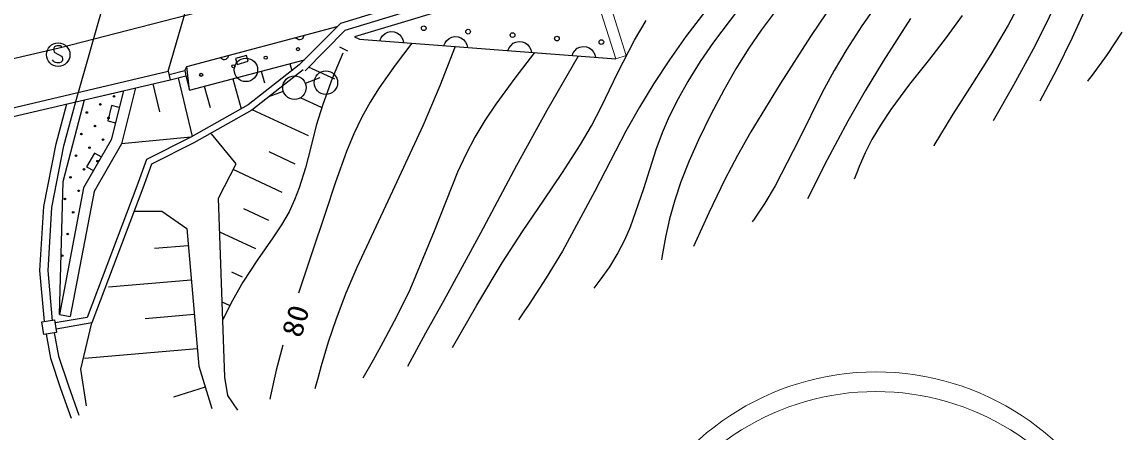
# Model space of a CAD drawing. Units: millimetres, scale not verified. Extents: x 40000 to 680000, y 20000 to 380000.
# Drawn here: x 442542 to 512281, y 243691 to 269728 of the extents above; entities that cross this region are included whole.
import ezdxf
from ezdxf.enums import TextEntityAlignment as Align

# ---------------------------------------------------------------- set-up
doc = ezdxf.new("R2010")
doc.units = ezdxf.units.MM
doc.header["$LTSCALE"] = 1000
doc.linetypes.add('CHAIN', pattern=[18.5, 12, -1.5, 3.5, -1.5])
for name, color, linetype, lineweight in [('M-BGD', 7, 'Continuous', 25), ('M-BMK', 2, 'CHAIN', 13), ('M-STR', 1, 'Continuous', 13), ('M-STR-HTXT', 7, 'Continuous', 13)]:
    doc.layers.add(name, color=color, linetype=linetype, lineweight=lineweight)
doc.styles.add('ＭＳ ゴシック', font='')
doc.styles.get('ＭＳ ゴシック').set_extended_font_data('MS Gothic')

# ---------------------------------------------------------------- blocks, each defined once
blk = doc.blocks.new('BUHIN54')
at = {"color": 7, "linetype": 'Continuous', "lineweight": 25}
blk.add_circle((0, 0), 746, dxfattribs=at)
blk = doc.blocks.new('BUHIN56')
at = {"color": 7, "linetype": 'Continuous', "lineweight": 25}
blk.add_lwpolyline([(530, -85), (561, -33), (570, 29), (562, 109), (529, 220), (476, 306), (399, 369), (306, 392), (222, 371), (169, 352), (106, 301), (81, 239), (-29, -220), (-80, -282), (-162, -338), (-250, -356), (-326, -351), (-406, -320), (-471, -218), (-520, -53), (-531, 22), (-519, 100), (-482, 174), (-414, 248)], dxfattribs=at)
blk.add_circle((0, 0), 746, dxfattribs=at)
blk = doc.blocks.new('BUHIN3')
at = {"color": 7, "linetype": 'Continuous', "lineweight": 25}
blk.add_lwpolyline([(-157, 733), (24, 711), (186, 654), (377, 549), (500, 406), (588, 245), (637, 18), (622, -166), (569, -346), (438, -523), (314, -642), (157, -733)], dxfattribs=at)
blk = doc.blocks.new('BUHIN39')
at = {"color": 7, "linetype": 'Continuous', "lineweight": 25}
blk.add_lwpolyline([(130, -213), (71, -226), (13, -226), (-58, -214), (-112, -183), (-158, -142), (-198, -76), (-214, -16), (-217, 46), (-196, 116), (-170, 167), (-130, 213)], dxfattribs=at)

msp = doc.modelspace()

# ---------------------------------------------------------------- linework, layer by layer
at = {"layer": 'M-BGD'}
for p, q in [((451827, 266597), (455672, 279989)), ((445973, 264678), (450079, 279243)), ((478376, 273219), (463658, 268778)), ((444915, 268080), (460744, 272174)), ((462785, 269662), (470598, 272046)), ((463063, 269203), (470759, 271551)), ((453007, 266904), (462571, 269435)), ((462785, 269662), (460149, 266996)), ((463063, 269203), (460519, 266631)), ((463658, 268778), (463989, 268645)), ((463989, 268645), (480257, 267379)), ((428784, 264405), (444915, 268080)), ((463240, 267881), (462732, 268118)), ((453177, 265397), (460479, 267330)), ((456813, 267605), (456096, 267403)), ((456096, 267403), (456200, 267032)), ((456200, 267032), (456918, 267233)), ((456918, 267233), (456813, 267605)), ((432575, 262075), (451827, 266597)), ((451827, 266597), (451952, 266061)), ((451882, 266402), (452880, 266642)), ((452880, 266642), (453007, 266904)), ((452880, 266642), (452960, 266301)), ((453177, 265397), (453007, 266904)), ((460149, 266996), (456915, 264464)), ((460396, 266681), (457138, 264130)), ((457735, 266604), (457943, 265865)), ((459545, 267082), (459674, 266624)), ((462404, 266087), (460746, 266859)), ((432701, 261539), (451952, 266061)), ((450860, 265804), (451275, 264031)), ((451964, 266062), (452960, 266301)), ((452462, 266181), (453358, 262457)), ((452960, 266301), (453176, 265402)), ((455926, 266125), (456464, 264210)), ((460547, 265834), (461477, 266200)), ((446523, 264774), (448990, 265366)), ((448990, 265366), (448203, 262252)), ((449757, 265546), (448858, 261987)), ((454116, 265646), (454496, 264296)), ((459141, 265312), (458196, 264983)), ((444706, 261995), (445390, 264520)), ((445157, 259600), (446523, 264774)), ((445209, 261858), (445973, 264678)), ((456915, 264464), (453274, 262410)), ((461568, 264292), (460276, 264894)), ((457138, 264130), (453463, 262057)), ((460732, 262498), (457173, 264156)), ((448203, 262252), (446457, 259200)), ((453274, 262410), (448858, 261987)), ((453274, 262410), (450458, 260991)), ((456144, 260718), (454581, 262621)), ((443932, 258012), (444706, 261995)), ((444448, 257946), (445209, 261858)), ((448858, 261987), (447122, 258954)), ((453463, 262057), (450779, 260705)), ((450458, 260991), (449846, 259311)), ((459896, 260704), (458242, 261474)), ((450779, 260705), (450221, 259172)), ((455024, 258533), (456144, 260718)), ((459060, 258909), (455957, 260355)), ((444919, 251155), (445157, 259600)), ((446457, 259200), (444919, 251155)), ((447122, 258954), (445606, 251024)), ((449846, 259311), (446688, 250970)), ((450221, 259172), (446981, 250615)), ((455435, 247184), (455024, 258533)), ((443679, 253949), (443932, 258012)), ((444200, 253956), (444448, 257946)), ((449675, 257721), (451423, 257720)), ((451423, 257720), (453008, 256612)), ((458224, 257115), (456639, 257853)), ((453008, 256612), (453767, 247882)), ((457388, 255321), (455101, 256386)), ((453103, 255521), (450954, 255334)), ((443973, 250709), (443679, 253949)), ((444491, 250756), (444200, 253956)), ((453292, 253338), (448039, 252881)), ((456552, 253526), (455865, 253846)), ((455715, 251732), (455258, 251945)), ((444919, 251155), (445606, 251024)), ((453482, 251156), (450377, 250886)), ((443804, 250678), (444601, 250808)), ((443933, 249891), (443804, 250678)), ((444601, 250808), (444729, 250021)), ((446688, 250970), (444643, 250619)), ((446981, 250615), (444711, 250225)), ((446282, 247686), (446981, 250615)), ((444729, 250021), (443933, 249891)), ((444078, 249903), (444357, 248379)), ((444590, 249997), (444861, 248509)), ((453672, 248973), (446506, 248350)), ((444357, 248379), (445000, 246452)), ((444861, 248509), (445490, 246626)), ((446645, 245347), (446282, 247686)), ((453767, 247882), (454608, 245194)), ((455608, 246007), (455435, 247184)), ((445000, 246452), (445662, 244582)), ((445490, 246626), (446152, 244756)), ((454187, 246538), (452176, 245909)), ((456260, 245071), (455608, 246007))]:
    msp.add_line(p, q, dxfattribs=at)
for points in [[(512602, 279409), (512261, 277700), (511880, 276091), (511441, 274496), (510970, 273005), (510440, 271525), (509871, 270116), (509247, 268731), (508238, 266699), (507181, 264689)], [(489040, 271876), (486454, 268450), (485615, 267212), (484831, 265950), (484218, 264856), (483654, 263726), (483198, 262684), (482792, 261603), (482011, 259142), (481174, 256705), (480813, 255874), (480394, 255063), (479849, 254186), (479244, 253328), (479060, 253077), (478869, 252819)], [(508371, 271308), (507595, 269641), (506760, 267991), (505519, 265708), (504231, 263452)], [(486400, 271012), (484703, 268799), (483660, 267324), (482670, 265819), (481759, 264325), (480899, 262798), (478916, 258983), (476873, 255185), (475839, 253487), (474754, 251820), (474422, 251320), (474083, 250813)], [(496894, 270926), (495891, 269481), (494940, 268006), (494132, 266645), (493373, 265250), (491904, 262285), (490374, 259333), (489714, 258226), (488998, 257143), (488964, 257093), (488925, 257035)], [(505864, 270795), (505182, 269535), (504070, 267671), (502902, 265831), (501658, 263874), (500465, 261887), (500455, 261869)], [(490325, 270311), (489488, 269200), (488701, 268055), (487882, 266751), (487108, 265406), (486283, 263843), (485506, 262242), (484923, 260918), (484396, 259573), (484004, 258418), (483667, 257237), (483403, 256070), (483197, 254892), (483175, 254754), (483153, 254616)], [(493629, 270308), (492617, 268795), (490704, 265794), (488831, 262746), (487985, 261249), (487187, 259716), (486174, 257609), (485198, 255473)], [(498964, 269941), (497231, 267240), (496086, 265352), (494988, 263424), (493690, 260980), (492433, 258506)], [(502253, 270139), (501236, 268737), (500170, 267367), (498918, 265783), (497725, 264178), (497103, 263245), (496528, 262275), (496094, 261429), (495713, 260553), (495555, 260153), (495401, 259750)], [(469876, 249049), (471432, 251753), (473040, 254426), (474338, 256434), (475693, 258418), (476878, 260165), (478017, 261950), (478708, 263141), (479352, 264371), (480375, 266487), (481451, 268574), (482181, 269820)], [(512405, 269078), (511454, 267665), (510441, 266269), (510327, 266115), (510213, 265960)], [(467299, 268387), (466238, 266984), (465225, 265544), (464653, 264633), (464128, 263685), (463617, 262616), (463155, 261509), (462447, 259556), (461791, 257569), (460953, 255040), (460105, 252513)], [(470057, 268173), (469074, 265669), (468033, 263180), (465923, 258663), (463804, 254133), (463117, 252513), (462487, 250872), (461989, 249397), (461549, 247904), (461347, 247173), (461146, 246431)], [(462916, 267755), (462251, 266129), (461643, 264479), (461237, 263144), (460885, 261777), (460547, 260472), (460154, 259195), (459859, 258428), (459506, 257678), (459022, 256837), (458477, 256013), (457497, 254627), (456569, 253209), (455913, 252033), (455297, 250835)], [(475097, 267780), (473836, 266162), (472628, 264514), (471937, 263477), (471294, 262403), (470727, 261321), (470208, 260201), (468722, 256448), (467179, 252715), (466352, 251039), (465466, 249380), (464839, 248252), (464200, 247119)], [(477863, 267565), (475883, 264103), (473956, 260613), (471669, 256317), (469329, 252051), (468163, 249968), (467036, 247858)], [(448719, 264294), (448234, 264416), (447989, 263447), (448474, 263324)], [(447578, 261160), (447144, 261408), (446648, 260540), (447082, 260292)], [(459105, 249213), (458685, 247614), (458322, 245999), (458299, 245891), (458276, 245784)]]:
    msp.add_lwpolyline(points, dxfattribs=at)
for centre, radius in [((468059, 269332), 149), ((470879, 269112), 149), ((473698, 268893), 149), ((476518, 268673), 149), ((479338, 268454), 149), ((460076, 267999), 99.5), ((458025, 267456), 99.5), ((453924, 266371), 99.5), ((455975, 266914), 99.5), ((448383, 265004), 49.8), ((447524, 264491), 49.8), ((446665, 263979), 49.8), ((448036, 263633), 49.8), ((447177, 263120), 49.8), ((446319, 262608), 49.8), ((447690, 262261), 49.8), ((446831, 261749), 49.8), ((445972, 261237), 49.8), ((447343, 260890), 49.8), ((446485, 260378), 49.8), ((445626, 259865), 49.8), ((446138, 259007), 49.8), ((445280, 258494), 49.8), ((445792, 257636), 49.8), ((445446, 256264), 49.8), ((445099, 254893), 49.8)]:
    msp.add_circle(centre, radius, dxfattribs=at)
for start, end in [(272.50343, 289.94108), (48.41173, 84.26909)]:
    msp.add_arc((444919, 251292), 49.8, start, end, dxfattribs=at)
at = {"layer": 'M-BMK'}
msp.add_arc((319219, 807714), 549969, 275.51996, 285.37799, dxfattribs=at)
at = {"layer": 'M-STR'}
for p, q in [((474066, 289334), (480925, 267590)), ((475357, 282864), (480257, 267379)), ((480258, 267379), (480925, 267590))]:
    msp.add_line(p, q, dxfattribs=at)
at = {"layer": 'M-STR-HTXT'}
for centre, radius, start, end in [((496781, 230666), 16844, 23.04745, 156.95255), ((496781, 230080), 16181, 26.34509, 153.65491)]:
    msp.add_arc(centre, radius, start, end, dxfattribs=at)

# ---------------------------------------------------------------- block references
at = {"layer": 'M-BGD', "rotation": 73.43674}
for name, p in [('BUHIN3', (466022, 268487)), ('BUHIN56', (444846, 267653)), ('BUHIN39', (460180, 268802)), ('BUHIN3', (470089, 268170)), ('BUHIN3', (474156, 267854)), ('BUHIN3', (478223, 267537)), ('BUHIN39', (455398, 267537)), ('BUHIN54', (456764, 266686)), ('BUHIN54', (459849, 265559)), ('BUHIN54', (461842, 265874))]:
    msp.add_blockref(name, p, dxfattribs=at)

# ---------------------------------------------------------------- texts
at = {"layer": 'M-BGD', "style": 'ＭＳ ゴシック', "width": 1.1}
msp.add_text('80', height=1320, rotation=73.7, dxfattribs=at).set_placement((460650, 249499), align=Align.BOTTOM_LEFT)

doc.saveas('drawing.dxf')
